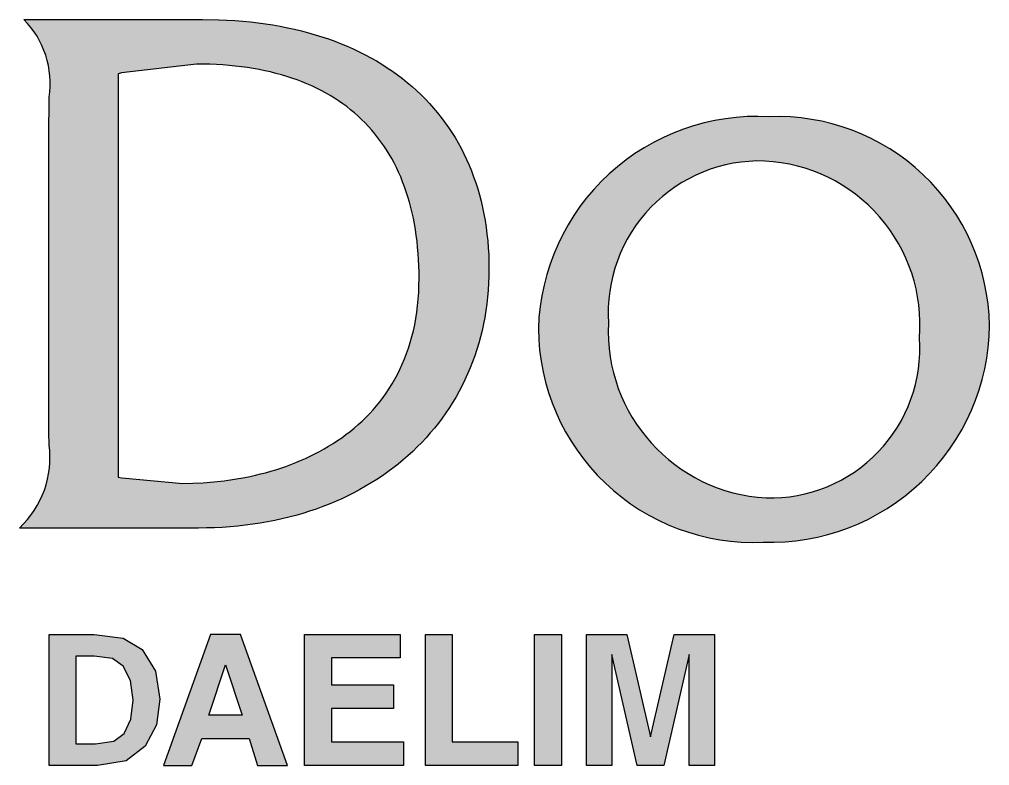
# Model space of a CAD drawing. Header units: millimetres. Extents: x 5066 to 5486, y -1867 to -1273.
# Drawn here: x 5150.093 to 5153.028, y -1717.839 to -1715.582 of the extents above; entities that cross this region are included whole.
import ezdxf

# ---------------------------------------------------------------- set-up
doc = ezdxf.new("R2010")
doc.units = ezdxf.units.MM
doc.header["$LTSCALE"] = 7
doc.header["$MEASUREMENT"] = 0
doc.layers.add('D', color=2, linetype='CONTINUOUS')

msp = doc.modelspace()

# ---------------------------------------------------------------- hatches: boundary and pattern name
at = {"layer": 'D', "extrusion": (0, 0, -1)}
h = msp.add_hatch(color=256, dxfattribs=at)
h.paths.add_polyline_path([(-5150.1831, -1715.8177), (-5150.1842, -1715.81), (-5150.185, -1715.8023), (-5150.1857, -1715.7944), (-5150.1861, -1715.7866), (-5150.1862, -1715.7786), (-5150.1862, -1715.7707), (-5150.1859, -1715.7627), (-5150.1854, -1715.7546), (-5150.1846, -1715.7466), (-5150.1837, -1715.7386), (-5150.1824, -1715.7306), (-5150.181, -1715.7226), (-5150.1793, -1715.7146), (-5150.1773, -1715.7067), (-5150.1752, -1715.6988), (-5150.1728, -1715.691), (-5150.1701, -1715.6833), (-5150.1673, -1715.6757), (-5150.1642, -1715.6681), (-5150.1609, -1715.6607), (-5150.1574, -1715.6533), (-5150.1537, -1715.6461), (-5150.1497, -1715.6391), (-5150.1456, -1715.6321), (-5150.1413, -1715.6253), (-5150.1369, -1715.6187), (-5150.1322, -1715.6122), (-5150.1274, -1715.6059), (-5150.1225, -1715.5998), (-5150.1174, -1715.5938), (-5150.1121, -1715.588), (-5150.1068, -1715.5824), (-5150.6471, -1715.5824), (-5150.6966, -1715.5833), (-5150.7209, -1715.5843), (-5150.7449, -1715.5858), (-5150.7686, -1715.5876), (-5150.792, -1715.5899), (-5150.8151, -1715.5926), (-5150.8378, -1715.5957), (-5150.8602, -1715.5993), (-5150.8823, -1715.6032), (-5150.9041, -1715.6075), (-5150.9255, -1715.6122), (-5150.9467, -1715.6173), (-5150.9674, -1715.6227), (-5150.9879, -1715.6286), (-5151.008, -1715.6349), (-5151.0277, -1715.6415), (-5151.0471, -1715.6485), (-5151.0662, -1715.6559), (-5151.0849, -1715.6637), (-5151.1032, -1715.6718), (-5151.1212, -1715.6803), (-5151.1389, -1715.6892), (-5151.1561, -1715.6985), (-5151.173, -1715.7081), (-5151.1896, -1715.718), (-5151.2057, -1715.7284), (-5151.2215, -1715.739), (-5151.2369, -1715.7501), (-5151.2519, -1715.7614), (-5151.2665, -1715.7731), (-5151.2808, -1715.7852), (-5151.2946, -1715.7976), (-5151.3081, -1715.8104), (-5151.3211, -1715.8234), (-5151.3338, -1715.8368), (-5151.346, -1715.8506), (-5151.3579, -1715.8647), (-5151.3693, -1715.8791), (-5151.3803, -1715.8938), (-5151.3909, -1715.9088), (-5151.4011, -1715.9242), (-5151.4109, -1715.9398), (-5151.4202, -1715.9558), (-5151.4292, -1715.9721), (-5151.4376, -1715.9887), (-5151.4457, -1716.0056), (-5151.4533, -1716.0228), (-5151.4605, -1716.0404), (-5151.4672, -1716.0582), (-5151.4735, -1716.0763), (-5151.4794, -1716.0947), (-5151.4848, -1716.1133), (-5151.4897, -1716.1323), (-5151.4942, -1716.1516), (-5151.4982, -1716.1711), (-5151.5018, -1716.1909), (-5151.5049, -1716.211), (-5151.5075, -1716.2314), (-5151.5097, -1716.252), (-5151.5114, -1716.2729), (-5151.5126, -1716.2941), (-5151.5133, -1716.3155), (-5151.5135, -1716.3372), (-5151.5133, -1716.3587), (-5151.5125, -1716.38), (-5151.5112, -1716.4011), (-5151.5094, -1716.422), (-5151.507, -1716.4426), (-5151.5042, -1716.4631), (-5151.5009, -1716.4833), (-5151.497, -1716.5033), (-5151.4927, -1716.523), (-5151.4879, -1716.5425), (-5151.4826, -1716.5617), (-5151.4768, -1716.5807), (-5151.4706, -1716.5995), (-5151.4638, -1716.618), (-5151.4567, -1716.6362), (-5151.449, -1716.6541), (-5151.4409, -1716.6718), (-5151.4324, -1716.6892), (-5151.4234, -1716.7064), (-5151.414, -1716.7232), (-5151.4041, -1716.7398), (-5151.3939, -1716.7561), (-5151.3831, -1716.772), (-5151.372, -1716.7877), (-5151.3604, -1716.8031), (-5151.3485, -1716.8181), (-5151.3361, -1716.8329), (-5151.3233, -1716.8473), (-5151.3102, -1716.8614), (-5151.2966, -1716.8752), (-5151.2827, -1716.8887), (-5151.2683, -1716.9018), (-5151.2536, -1716.9146), (-5151.2385, -1716.927), (-5151.2231, -1716.9391), (-5151.2072, -1716.9509), (-5151.1911, -1716.9622), (-5151.1745, -1716.9733), (-5151.1576, -1716.9839), (-5151.1404, -1716.9943), (-5151.1228, -1717.0042), (-5151.1049, -1717.0137), (-5151.0867, -1717.0229), (-5151.0681, -1717.0317), (-5151.0492, -1717.0401), (-5151.03, -1717.0481), (-5151.0105, -1717.0557), (-5150.9906, -1717.063), (-5150.9705, -1717.0698), (-5150.9501, -1717.0762), (-5150.9293, -1717.0822), (-5150.9083, -1717.0877), (-5150.887, -1717.0929), (-5150.8654, -1717.0976), (-5150.8436, -1717.1019), (-5150.8215, -1717.1057), (-5150.7991, -1717.1092), (-5150.7764, -1717.1121), (-5150.7535, -1717.1147), (-5150.7303, -1717.1168), (-5150.7069, -1717.1184), (-5150.6833, -1717.1196), (-5150.6594, -1717.1203), (-5150.0931, -1717.1205), (-5150.0992, -1717.1147), (-5150.1051, -1717.1087), (-5150.1108, -1717.1025), (-5150.1165, -1717.0961), (-5150.1219, -1717.0895), (-5150.1272, -1717.0827), (-5150.1323, -1717.0758), (-5150.1372, -1717.0686), (-5150.1419, -1717.0613), (-5150.1464, -1717.0538), (-5150.1507, -1717.0461), (-5150.1547, -1717.0384), (-5150.1586, -1717.0304), (-5150.1621, -1717.0224), (-5150.1655, -1717.0142), (-5150.1686, -1717.006), (-5150.1714, -1716.9976), (-5150.174, -1716.9892), (-5150.1763, -1716.9807), (-5150.1784, -1716.9722), (-5150.1802, -1716.9636), (-5150.1817, -1716.9549), (-5150.183, -1716.9463), (-5150.184, -1716.9376), (-5150.1848, -1716.929), (-5150.1853, -1716.9204), (-5150.1855, -1716.9118), (-5150.1855, -1716.9032), (-5150.1852, -1716.8947), (-5150.1847, -1716.8863), (-5150.1839, -1716.8779), (-5150.1829, -1716.8696), (-5150.1826, -1716.832)], flags=0)
h.paths.add_polyline_path([(-5150.3918, -1716.9661), (-5150.3918, -1715.7467), (-5150.4024, -1715.7443), (-5150.6293, -1715.7174), (-5150.6694, -1715.7181), (-5150.689, -1715.7189), (-5150.7083, -1715.7201), (-5150.7274, -1715.7216), (-5150.7461, -1715.7235), (-5150.7646, -1715.7256), (-5150.7828, -1715.7281), (-5150.8006, -1715.731), (-5150.8182, -1715.7341), (-5150.8355, -1715.7376), (-5150.8525, -1715.7414), (-5150.8692, -1715.7456), (-5150.8856, -1715.7501), (-5150.9017, -1715.7548), (-5150.9174, -1715.76), (-5150.9329, -1715.7654), (-5150.9481, -1715.7711), (-5150.963, -1715.7772), (-5150.9776, -1715.7836), (-5150.9919, -1715.7903), (-5151.0058, -1715.7974), (-5151.0195, -1715.8047), (-5151.0328, -1715.8124), (-5151.0459, -1715.8203), (-5151.0586, -1715.8286), (-5151.071, -1715.8372), (-5151.0831, -1715.8461), (-5151.0949, -1715.8554), (-5151.1064, -1715.8649), (-5151.1176, -1715.8747), (-5151.1284, -1715.8849), (-5151.1389, -1715.8953), (-5151.1491, -1715.9061), (-5151.159, -1715.9171), (-5151.1686, -1715.9285), (-5151.1778, -1715.9402), (-5151.1867, -1715.9521), (-5151.1953, -1715.9644), (-5151.2036, -1715.977), (-5151.2116, -1715.9898), (-5151.2192, -1716.003), (-5151.2265, -1716.0165), (-5151.2334, -1716.0302), (-5151.2401, -1716.0443), (-5151.2464, -1716.0586), (-5151.2523, -1716.0733), (-5151.258, -1716.0882), (-5151.2633, -1716.1034), (-5151.2683, -1716.1189), (-5151.2729, -1716.1347), (-5151.2772, -1716.1508), (-5151.2811, -1716.1672), (-5151.2848, -1716.1838), (-5151.288, -1716.2008), (-5151.291, -1716.218), (-5151.2936, -1716.2355), (-5151.2958, -1716.2533), (-5151.2977, -1716.2714), (-5151.2993, -1716.2898), (-5151.3005, -1716.3084), (-5151.3014, -1716.3273), (-5151.3019, -1716.3465), (-5151.3021, -1716.366), (-5151.3018, -1716.3872), (-5151.301, -1716.408), (-5151.2996, -1716.4283), (-5151.2977, -1716.4483), (-5151.2953, -1716.4678), (-5151.2923, -1716.4869), (-5151.2889, -1716.5056), (-5151.2849, -1716.5239), (-5151.2805, -1716.5417), (-5151.2756, -1716.5592), (-5151.2702, -1716.5763), (-5151.2644, -1716.5929), (-5151.2581, -1716.6092), (-5151.2514, -1716.6251), (-5151.2443, -1716.6406), (-5151.2368, -1716.6557), (-5151.2288, -1716.6704), (-5151.2205, -1716.6847), (-5151.2118, -1716.6987), (-5151.2027, -1716.7123), (-5151.1932, -1716.7255), (-5151.1834, -1716.7383), (-5151.1733, -1716.7508), (-5151.1628, -1716.7629), (-5151.152, -1716.7747), (-5151.1409, -1716.7861), (-5151.1295, -1716.7971), (-5151.1178, -1716.8078), (-5151.1058, -1716.8182), (-5151.0935, -1716.8282), (-5151.081, -1716.8379), (-5151.0683, -1716.8472), (-5151.0552, -1716.8562), (-5151.042, -1716.8649), (-5151.0285, -1716.8732), (-5151.0149, -1716.8812), (-5151.001, -1716.8889), (-5150.9869, -1716.8962), (-5150.9727, -1716.9033), (-5150.9582, -1716.91), (-5150.9436, -1716.9165), (-5150.9289, -1716.9226), (-5150.914, -1716.9284), (-5150.899, -1716.9339), (-5150.8839, -1716.9391), (-5150.8687, -1716.944), (-5150.8533, -1716.9486), (-5150.8379, -1716.953), (-5150.8224, -1716.957), (-5150.8068, -1716.9608), (-5150.7912, -1716.9643), (-5150.7755, -1716.9675), (-5150.744, -1716.9731), (-5150.7124, -1716.9776), (-5150.6809, -1716.9811), (-5150.6494, -1716.9835), (-5150.6181, -1716.985), (-5150.587, -1716.9855), (-5150.4027, -1716.9684)], flags=0)
h = msp.add_hatch(color=256, dxfattribs=at)
h.paths.add_polyline_path([(-5152.3611, -1715.8767), (-5152.3767, -1715.8763), (-5152.3923, -1715.8762), (-5152.4081, -1715.8766), (-5152.4238, -1715.8774), (-5152.4397, -1715.8785), (-5152.4555, -1715.8801), (-5152.4714, -1715.882), (-5152.4872, -1715.8843), (-5152.503, -1715.8871), (-5152.5188, -1715.8902), (-5152.5345, -1715.8938), (-5152.5501, -1715.8977), (-5152.5657, -1715.9021), (-5152.5812, -1715.9068), (-5152.5965, -1715.9119), (-5152.6118, -1715.9174), (-5152.6268, -1715.9233), (-5152.6418, -1715.9296), (-5152.6565, -1715.9363), (-5152.6711, -1715.9433), (-5152.6854, -1715.9506), (-5152.6996, -1715.9583), (-5152.7135, -1715.9664), (-5152.7272, -1715.9747), (-5152.7407, -1715.9834), (-5152.7539, -1715.9924), (-5152.7668, -1716.0017), (-5152.7794, -1716.0113), (-5152.7918, -1716.0211), (-5152.8038, -1716.0312), (-5152.8156, -1716.0416), (-5152.8271, -1716.0522), (-5152.8383, -1716.063), (-5152.8492, -1716.0742), (-5152.86, -1716.0857), (-5152.8705, -1716.0975), (-5152.8807, -1716.1096), (-5152.8907, -1716.122), (-5152.9004, -1716.1347), (-5152.9098, -1716.1476), (-5152.9189, -1716.1609), (-5152.9277, -1716.1743), (-5152.9362, -1716.188), (-5152.9443, -1716.202), (-5152.9521, -1716.2161), (-5152.9596, -1716.2305), (-5152.9667, -1716.2451), (-5152.9734, -1716.2598), (-5152.9797, -1716.2747), (-5152.9857, -1716.2898), (-5152.9912, -1716.3049), (-5152.9964, -1716.3202), (-5153.0012, -1716.3357), (-5153.0056, -1716.3512), (-5153.0096, -1716.3667), (-5153.0132, -1716.3824), (-5153.0164, -1716.3981), (-5153.0192, -1716.4138), (-5153.0217, -1716.4295), (-5153.0237, -1716.4452), (-5153.0253, -1716.461), (-5153.0265, -1716.4767), (-5153.0274, -1716.4923), (-5153.0278, -1716.5079), (-5153.0274, -1716.524), (-5153.0266, -1716.5402), (-5153.0254, -1716.5564), (-5153.0238, -1716.5726), (-5153.0218, -1716.5889), (-5153.0194, -1716.6051), (-5153.0166, -1716.6213), (-5153.0133, -1716.6376), (-5153.0097, -1716.6537), (-5153.0056, -1716.6698), (-5153.0011, -1716.6859), (-5152.9963, -1716.7018), (-5152.991, -1716.7176), (-5152.9853, -1716.7333), (-5152.9792, -1716.7489), (-5152.9727, -1716.7643), (-5152.9659, -1716.7796), (-5152.9586, -1716.7946), (-5152.951, -1716.8095), (-5152.943, -1716.8241), (-5152.9347, -1716.8386), (-5152.926, -1716.8528), (-5152.917, -1716.8667), (-5152.9077, -1716.8804), (-5152.898, -1716.8938), (-5152.8881, -1716.907), (-5152.8778, -1716.9198), (-5152.8673, -1716.9324), (-5152.8565, -1716.9446), (-5152.8455, -1716.9566), (-5152.8342, -1716.9682), (-5152.8227, -1716.9794), (-5152.8109, -1716.9904), (-5152.7988, -1717.0012), (-5152.7864, -1717.0117), (-5152.7737, -1717.0219), (-5152.7607, -1717.0319), (-5152.7474, -1717.0415), (-5152.7338, -1717.0509), (-5152.72, -1717.0599), (-5152.7059, -1717.0686), (-5152.6916, -1717.077), (-5152.677, -1717.0851), (-5152.6622, -1717.0927), (-5152.6472, -1717.1001), (-5152.632, -1717.107), (-5152.6167, -1717.1136), (-5152.6011, -1717.1197), (-5152.5854, -1717.1255), (-5152.5696, -1717.1309), (-5152.5537, -1717.1359), (-5152.5376, -1717.1405), (-5152.5215, -1717.1446), (-5152.5053, -1717.1484), (-5152.489, -1717.1517), (-5152.4727, -1717.1547), (-5152.4563, -1717.1572), (-5152.44, -1717.1593), (-5152.4236, -1717.161), (-5152.4073, -1717.1622), (-5152.391, -1717.1631), (-5152.3748, -1717.1636), (-5152.3586, -1717.1637), (-5152.3425, -1717.1634), (-5152.3266, -1717.1638), (-5152.3105, -1717.1639), (-5152.2944, -1717.1636), (-5152.2783, -1717.1629), (-5152.2621, -1717.1618), (-5152.2459, -1717.1603), (-5152.2296, -1717.1584), (-5152.2134, -1717.156), (-5152.1972, -1717.1533), (-5152.1811, -1717.1501), (-5152.165, -1717.1465), (-5152.1489, -1717.1425), (-5152.133, -1717.1381), (-5152.1171, -1717.1333), (-5152.1014, -1717.1281), (-5152.0858, -1717.1225), (-5152.0704, -1717.1164), (-5152.0551, -1717.11), (-5152.04, -1717.1033), (-5152.0251, -1717.0961), (-5152.0104, -1717.0886), (-5151.9959, -1717.0807), (-5151.9816, -1717.0725), (-5151.9676, -1717.0639), (-5151.9538, -1717.055), (-5151.9404, -1717.0458), (-5151.9271, -1717.0363), (-5151.9142, -1717.0264), (-5151.9016, -1717.0164), (-5151.8892, -1717.006), (-5151.8772, -1716.9954), (-5151.8655, -1716.9845), (-5151.8541, -1716.9734), (-5151.8429, -1716.9619), (-5151.8319, -1716.9501), (-5151.8212, -1716.938), (-5151.8108, -1716.9256), (-5151.8006, -1716.9129), (-5151.7907, -1716.8999), (-5151.7811, -1716.8866), (-5151.7719, -1716.873), (-5151.7629, -1716.8592), (-5151.7543, -1716.8451), (-5151.746, -1716.8308), (-5151.7381, -1716.8163), (-5151.7306, -1716.8016), (-5151.7234, -1716.7866), (-5151.7166, -1716.7715), (-5151.7102, -1716.7562), (-5151.7042, -1716.7408), (-5151.6986, -1716.7252), (-5151.6934, -1716.7095), (-5151.6886, -1716.6937), (-5151.6842, -1716.6778), (-5151.6802, -1716.6618), (-5151.6767, -1716.6458), (-5151.6735, -1716.6297), (-5151.6708, -1716.6136), (-5151.6684, -1716.5975), (-5151.6665, -1716.5813), (-5151.665, -1716.5652), (-5151.6639, -1716.5492), (-5151.6632, -1716.5332), (-5151.6628, -1716.5172), (-5151.6635, -1716.5011), (-5151.6646, -1716.485), (-5151.6661, -1716.4688), (-5151.668, -1716.4526), (-5151.6703, -1716.4364), (-5151.673, -1716.4202), (-5151.6761, -1716.404), (-5151.6797, -1716.3878), (-5151.6836, -1716.3717), (-5151.688, -1716.3557), (-5151.6928, -1716.3398), (-5151.698, -1716.3239), (-5151.7035, -1716.3082), (-5151.7095, -1716.2926), (-5151.7159, -1716.2772), (-5151.7227, -1716.2619), (-5151.7298, -1716.2468), (-5151.7374, -1716.2318), (-5151.7453, -1716.2171), (-5151.7535, -1716.2026), (-5151.7622, -1716.1884), (-5151.7711, -1716.1743), (-5151.7804, -1716.1606), (-5151.79, -1716.1471), (-5151.7999, -1716.1338), (-5151.8101, -1716.1209), (-5151.8206, -1716.1083), (-5151.8314, -1716.0959), (-5151.8425, -1716.0839), (-5151.8537, -1716.0722), (-5151.8653, -1716.0608), (-5151.877, -1716.0498), (-5151.889, -1716.0391), (-5151.9013, -1716.0286), (-5151.9139, -1716.0183), (-5151.9268, -1716.0084), (-5151.9401, -1715.9987), (-5151.9536, -1715.9893), (-5151.9673, -1715.9803), (-5151.9813, -1715.9715), (-5151.9956, -1715.9631), (-5152.0101, -1715.955), (-5152.0249, -1715.9473), (-5152.0398, -1715.94), (-5152.055, -1715.933), (-5152.0703, -1715.9264), (-5152.0859, -1715.9201), (-5152.1015, -1715.9143), (-5152.1173, -1715.9089), (-5152.1333, -1715.9039), (-5152.1493, -1715.8992), (-5152.1655, -1715.895), (-5152.1817, -1715.8912), (-5152.198, -1715.8878), (-5152.2144, -1715.8849), (-5152.2307, -1715.8823), (-5152.2471, -1715.8802), (-5152.2635, -1715.8785), (-5152.2799, -1715.8771), (-5152.2962, -1715.8762), (-5152.3126, -1715.8757), (-5152.3288, -1715.8757), (-5152.345, -1715.876)], flags=0)
h.paths.add_polyline_path([(-5152.3518, -1717.0293), (-5152.3407, -1717.0286), (-5152.3294, -1717.0276), (-5152.3181, -1717.0263), (-5152.3068, -1717.0248), (-5152.2953, -1717.023), (-5152.2839, -1717.0209), (-5152.2723, -1717.0186), (-5152.2608, -1717.0159), (-5152.2493, -1717.013), (-5152.2377, -1717.0098), (-5152.2261, -1717.0062), (-5152.2146, -1717.0024), (-5152.2031, -1716.9983), (-5152.1916, -1716.9938), (-5152.1801, -1716.9891), (-5152.1687, -1716.984), (-5152.1574, -1716.9787), (-5152.1462, -1716.973), (-5152.1351, -1716.967), (-5152.124, -1716.9607), (-5152.1131, -1716.9542), (-5152.1024, -1716.9473), (-5152.0917, -1716.9401), (-5152.0812, -1716.9326), (-5152.0709, -1716.9249), (-5152.0608, -1716.9169), (-5152.0509, -1716.9086), (-5152.0411, -1716.9), (-5152.0316, -1716.8912), (-5152.0223, -1716.8821), (-5152.0132, -1716.8728), (-5152.0044, -1716.8632), (-5151.9958, -1716.8534), (-5151.9874, -1716.8434), (-5151.9794, -1716.8332), (-5151.9716, -1716.8229), (-5151.9641, -1716.8123), (-5151.9568, -1716.8015), (-5151.9499, -1716.7906), (-5151.9432, -1716.7796), (-5151.9369, -1716.7684), (-5151.9309, -1716.7571), (-5151.9251, -1716.7456), (-5151.9197, -1716.7341), (-5151.9146, -1716.7225), (-5151.9098, -1716.7108), (-5151.9054, -1716.699), (-5151.9012, -1716.6872), (-5151.8973, -1716.6754), (-5151.8938, -1716.6635), (-5151.8906, -1716.6516), (-5151.8876, -1716.6397), (-5151.885, -1716.6279), (-5151.8827, -1716.616), (-5151.8807, -1716.6042), (-5151.879, -1716.5924), (-5151.8775, -1716.5806), (-5151.8764, -1716.5689), (-5151.8755, -1716.5573), (-5151.8749, -1716.5457), (-5151.8746, -1716.5343), (-5151.8745, -1716.5229), (-5151.8747, -1716.5116), (-5151.8751, -1716.5005), (-5151.8744, -1716.4888), (-5151.8741, -1716.4771), (-5151.8741, -1716.4653), (-5151.8743, -1716.4535), (-5151.8749, -1716.4416), (-5151.8758, -1716.4297), (-5151.877, -1716.4178), (-5151.8785, -1716.4059), (-5151.8803, -1716.394), (-5151.8824, -1716.3821), (-5151.8849, -1716.3702), (-5151.8877, -1716.3584), (-5151.8908, -1716.3467), (-5151.8942, -1716.335), (-5151.8979, -1716.3235), (-5151.9019, -1716.312), (-5151.9062, -1716.3006), (-5151.9109, -1716.2894), (-5151.9158, -1716.2783), (-5151.921, -1716.2673), (-5151.9265, -1716.2565), (-5151.9322, -1716.2458), (-5151.9382, -1716.2354), (-5151.9445, -1716.2251), (-5151.951, -1716.215), (-5151.9578, -1716.2051), (-5151.9648, -1716.1955), (-5151.972, -1716.186), (-5151.9795, -1716.1768), (-5151.9871, -1716.1678), (-5151.9949, -1716.1591), (-5152.0029, -1716.1506), (-5152.0111, -1716.1423), (-5152.0196, -1716.1342), (-5152.0283, -1716.1262), (-5152.0373, -1716.1185), (-5152.0464, -1716.1109), (-5152.0559, -1716.1036), (-5152.0655, -1716.0965), (-5152.0754, -1716.0896), (-5152.0854, -1716.083), (-5152.0957, -1716.0766), (-5152.1061, -1716.0705), (-5152.1167, -1716.0646), (-5152.1275, -1716.0591), (-5152.1384, -1716.0538), (-5152.1495, -1716.0488), (-5152.1607, -1716.044), (-5152.172, -1716.0396), (-5152.1835, -1716.0355), (-5152.195, -1716.0317), (-5152.2066, -1716.0282), (-5152.2183, -1716.025), (-5152.2301, -1716.0222), (-5152.2419, -1716.0196), (-5152.2537, -1716.0174), (-5152.2656, -1716.0154), (-5152.2774, -1716.0138), (-5152.2893, -1716.0125), (-5152.3012, -1716.0116), (-5152.313, -1716.0109), (-5152.3248, -1716.0105), (-5152.3365, -1716.0105), (-5152.3482, -1716.0107), (-5152.3602, -1716.0115), (-5152.3723, -1716.0125), (-5152.3844, -1716.0139), (-5152.3965, -1716.0156), (-5152.4086, -1716.0176), (-5152.4207, -1716.0199), (-5152.4328, -1716.0225), (-5152.4449, -1716.0254), (-5152.4569, -1716.0286), (-5152.4688, -1716.0322), (-5152.4807, -1716.036), (-5152.4925, -1716.0402), (-5152.5042, -1716.0446), (-5152.5158, -1716.0494), (-5152.5272, -1716.0544), (-5152.5386, -1716.0597), (-5152.5498, -1716.0654), (-5152.5609, -1716.0713), (-5152.5718, -1716.0774), (-5152.5825, -1716.0839), (-5152.593, -1716.0906), (-5152.6034, -1716.0975), (-5152.6136, -1716.1047), (-5152.6235, -1716.1122), (-5152.6332, -1716.1198), (-5152.6428, -1716.1277), (-5152.6521, -1716.1358), (-5152.6611, -1716.1441), (-5152.6699, -1716.1526), (-5152.6785, -1716.1613), (-5152.6868, -1716.1701), (-5152.6949, -1716.1791), (-5152.7027, -1716.1883), (-5152.7103, -1716.1977), (-5152.7178, -1716.2073), (-5152.725, -1716.2172), (-5152.732, -1716.2273), (-5152.7388, -1716.2376), (-5152.7454, -1716.2481), (-5152.7517, -1716.2587), (-5152.7577, -1716.2696), (-5152.7635, -1716.2806), (-5152.769, -1716.2918), (-5152.7742, -1716.3032), (-5152.7792, -1716.3147), (-5152.7839, -1716.3263), (-5152.7882, -1716.338), (-5152.7923, -1716.3499), (-5152.7961, -1716.3619), (-5152.7995, -1716.3739), (-5152.8027, -1716.386), (-5152.8056, -1716.3982), (-5152.8081, -1716.4104), (-5152.8103, -1716.4227), (-5152.8122, -1716.435), (-5152.8138, -1716.4474), (-5152.8151, -1716.4597), (-5152.8161, -1716.472), (-5152.8167, -1716.4843), (-5152.8171, -1716.4966), (-5152.8171, -1716.5088), (-5152.8169, -1716.521), (-5152.8163, -1716.5331), (-5152.8155, -1716.5452), (-5152.8162, -1716.5566), (-5152.8165, -1716.5682), (-5152.8166, -1716.5798), (-5152.8164, -1716.5914), (-5152.8159, -1716.6031), (-5152.8151, -1716.6148), (-5152.8139, -1716.6266), (-5152.8125, -1716.6383), (-5152.8107, -1716.65), (-5152.8087, -1716.6617), (-5152.8063, -1716.6734), (-5152.8036, -1716.685), (-5152.8006, -1716.6966), (-5152.7973, -1716.7081), (-5152.7937, -1716.7195), (-5152.7898, -1716.7308), (-5152.7856, -1716.742), (-5152.781, -1716.7531), (-5152.7762, -1716.764), (-5152.7712, -1716.7748), (-5152.7658, -1716.7855), (-5152.7602, -1716.796), (-5152.7543, -1716.8063), (-5152.7482, -1716.8165), (-5152.7418, -1716.8264), (-5152.7352, -1716.8362), (-5152.7283, -1716.8457), (-5152.7212, -1716.855), (-5152.714, -1716.8641), (-5152.7065, -1716.873), (-5152.6988, -1716.8816), (-5152.691, -1716.89), (-5152.6829, -1716.8982), (-5152.6746, -1716.9063), (-5152.6661, -1716.9141), (-5152.6573, -1716.9218), (-5152.6483, -1716.9292), (-5152.6391, -1716.9365), (-5152.6296, -1716.9435), (-5152.62, -1716.9503), (-5152.6101, -1716.9569), (-5152.6, -1716.9632), (-5152.5898, -1716.9693), (-5152.5794, -1716.9751), (-5152.5688, -1716.9806), (-5152.558, -1716.9859), (-5152.5472, -1716.9909), (-5152.5361, -1716.9956), (-5152.525, -1717), (-5152.5138, -1717.0041), (-5152.5024, -1717.0079), (-5152.491, -1717.0114), (-5152.4795, -1717.0146), (-5152.468, -1717.0174), (-5152.4564, -1717.02), (-5152.4447, -1717.0223), (-5152.4331, -1717.0242), (-5152.4214, -1717.0259), (-5152.4097, -1717.0272), (-5152.3981, -1717.0282), (-5152.3864, -1717.0289), (-5152.3748, -1717.0293), (-5152.3633, -1717.0295)], flags=0)
h = msp.add_hatch(color=256, dxfattribs=at)
h.paths.add_polyline_path([(-5150.1832, -1717.8385), (-5150.1827, -1717.4422), (-5150.3188, -1717.4424), (-5150.407, -1717.4534), (-5150.464, -1717.4879), (-5150.505, -1717.5537), (-5150.5183, -1717.6376), (-5150.5074, -1717.716), (-5150.474, -1717.7801), (-5150.4158, -1717.8248), (-5150.3289, -1717.8388)], flags=0)
h.paths.add_polyline_path([(-5150.2642, -1717.7725), (-5150.2641, -1717.5083), (-5150.3192, -1717.5083), (-5150.375, -1717.5153), (-5150.4073, -1717.5381), (-5150.4293, -1717.5811), (-5150.437, -1717.6413), (-5150.4301, -1717.6982), (-5150.4097, -1717.7417), (-5150.3784, -1717.7654), (-5150.3238, -1717.7725)], flags=0)
h = msp.add_hatch(color=256, dxfattribs=at)
h.paths.add_polyline_path([(-5150.7165, -1717.4422), (-5150.7623, -1717.4422), (-5150.9045, -1717.8385), (-5150.8131, -1717.8385), (-5150.7877, -1717.7572), (-5150.6454, -1717.7572), (-5150.6149, -1717.8385), (-5150.5285, -1717.8385), (-5150.6708, -1717.4422)], flags=0)
h.paths.add_polyline_path([(-5150.7165, -1717.6861), (-5150.6657, -1717.6861), (-5150.7165, -1717.5337), (-5150.7673, -1717.6861)], flags=0)
for points in [[(-5151.2552, -1717.8385), (-5150.9554, -1717.8385), (-5150.9554, -1717.4422), (-5151.245, -1717.4422), (-5151.245, -1717.5133), (-5151.0367, -1717.5133), (-5151.0367, -1717.5946), (-5151.2247, -1717.5946), (-5151.2247, -1717.6658), (-5151.0367, -1717.6658), (-5151.0367, -1717.7674), (-5151.2552, -1717.7674)], [(-5151.3212, -1717.4422), (-5151.4025, -1717.4422), (-5151.4025, -1717.7674), (-5151.6007, -1717.7674), (-5151.6007, -1717.8385), (-5151.3212, -1717.8385)], [(-5151.7328, -1717.4422), (-5151.7328, -1717.8385), (-5151.6515, -1717.8385), (-5151.6515, -1717.4422)], [(-5152.1952, -1717.4422), (-5152.1952, -1717.8385), (-5152.119, -1717.8385), (-5152.119, -1717.5032), (-5152.0428, -1717.8385), (-5151.9615, -1717.8385), (-5151.8853, -1717.5032), (-5151.8853, -1717.8385), (-5151.809, -1717.8385), (-5151.809, -1717.4422), (-5151.931, -1717.4422), (-5152.0021, -1717.7522), (-5152.0733, -1717.4422)]]:
    msp.add_hatch(color=256, dxfattribs=at).paths.add_polyline_path(points, flags=0)

# ---------------------------------------------------------------- linework, layer by layer
at = {"layer": 'D'}
for p, q in [((5150.1068, -1715.5824), (5150.6471, -1715.5824)), ((5150.6471, -1715.5824), (5150.6966, -1715.5833)), ((5150.6966, -1715.5833), (5150.7209, -1715.5843)), ((5150.7209, -1715.5843), (5150.7449, -1715.5858)), ((5150.7449, -1715.5858), (5150.7686, -1715.5876)), ((5150.7686, -1715.5876), (5150.792, -1715.5899)), ((5150.792, -1715.5899), (5150.8151, -1715.5926)), ((5150.8151, -1715.5926), (5150.8378, -1715.5957)), ((5150.8378, -1715.5957), (5150.8602, -1715.5993)), ((5150.8602, -1715.5993), (5150.8823, -1715.6032)), ((5150.8823, -1715.6032), (5150.9041, -1715.6075)), ((5150.9041, -1715.6075), (5150.9255, -1715.6122)), ((5150.9255, -1715.6122), (5150.9467, -1715.6173)), ((5150.9467, -1715.6173), (5150.9674, -1715.6227)), ((5150.9674, -1715.6227), (5150.9879, -1715.6286)), ((5150.9879, -1715.6286), (5151.008, -1715.6349)), ((5151.008, -1715.6349), (5151.0277, -1715.6415)), ((5151.0277, -1715.6415), (5151.0471, -1715.6485)), ((5151.0471, -1715.6485), (5151.0662, -1715.6559)), ((5151.0662, -1715.6559), (5151.0849, -1715.6637)), ((5151.0849, -1715.6637), (5151.1032, -1715.6718)), ((5151.1032, -1715.6718), (5151.1212, -1715.6803)), ((5151.1212, -1715.6803), (5151.1389, -1715.6892)), ((5151.1389, -1715.6892), (5151.1561, -1715.6985)), ((5150.6293, -1715.7174), (5150.4024, -1715.7443)), ((5150.6694, -1715.7181), (5150.6293, -1715.7174)), ((5150.689, -1715.7189), (5150.6694, -1715.7181)), ((5150.7083, -1715.7201), (5150.689, -1715.7189)), ((5150.7274, -1715.7216), (5150.7083, -1715.7201)), ((5150.7461, -1715.7235), (5150.7274, -1715.7216)), ((5150.7646, -1715.7256), (5150.7461, -1715.7235)), ((5151.1561, -1715.6985), (5151.173, -1715.7081)), ((5151.173, -1715.7081), (5151.1896, -1715.718)), ((5151.1896, -1715.718), (5151.2057, -1715.7284)), ((5150.4024, -1715.7443), (5150.3918, -1715.7467)), ((5150.3918, -1715.7467), (5150.3918, -1716.9661)), ((5150.7828, -1715.7281), (5150.7646, -1715.7256)), ((5150.8006, -1715.731), (5150.7828, -1715.7281)), ((5150.8182, -1715.7341), (5150.8006, -1715.731)), ((5150.8355, -1715.7376), (5150.8182, -1715.7341)), ((5150.8525, -1715.7414), (5150.8355, -1715.7376)), ((5150.8692, -1715.7456), (5150.8525, -1715.7414)), ((5150.8856, -1715.7501), (5150.8692, -1715.7456)), ((5150.9017, -1715.7548), (5150.8856, -1715.7501)), ((5151.2057, -1715.7284), (5151.2215, -1715.739)), ((5151.2215, -1715.739), (5151.2369, -1715.7501)), ((5151.2369, -1715.7501), (5151.2519, -1715.7614)), ((5150.9174, -1715.76), (5150.9017, -1715.7548)), ((5150.9329, -1715.7654), (5150.9174, -1715.76)), ((5150.9481, -1715.7711), (5150.9329, -1715.7654)), ((5150.963, -1715.7772), (5150.9481, -1715.7711)), ((5150.9776, -1715.7836), (5150.963, -1715.7772)), ((5151.2519, -1715.7614), (5151.2665, -1715.7731)), ((5151.2665, -1715.7731), (5151.2808, -1715.7852)), ((5150.9919, -1715.7903), (5150.9776, -1715.7836)), ((5151.0058, -1715.7974), (5150.9919, -1715.7903)), ((5151.0195, -1715.8047), (5151.0058, -1715.7974)), ((5151.0328, -1715.8124), (5151.0195, -1715.8047)), ((5151.0459, -1715.8203), (5151.0328, -1715.8124)), ((5151.2808, -1715.7852), (5151.2946, -1715.7976)), ((5151.2946, -1715.7976), (5151.3081, -1715.8104)), ((5151.3081, -1715.8104), (5151.3211, -1715.8234)), ((5150.1827, -1715.8594), (5150.1831, -1715.8177)), ((5151.0586, -1715.8286), (5151.0459, -1715.8203)), ((5151.071, -1715.8372), (5151.0586, -1715.8286)), ((5151.0831, -1715.8461), (5151.071, -1715.8372)), ((5151.3211, -1715.8234), (5151.3338, -1715.8368)), ((5151.3338, -1715.8368), (5151.346, -1715.8506)), ((5150.1824, -1715.8951), (5150.1827, -1715.8594)), ((5151.0949, -1715.8554), (5151.0831, -1715.8461)), ((5151.1064, -1715.8649), (5151.0949, -1715.8554)), ((5151.1176, -1715.8747), (5151.1064, -1715.8649)), ((5151.346, -1715.8506), (5151.3579, -1715.8647)), ((5151.3579, -1715.8647), (5151.3693, -1715.8791)), ((5150.1824, -1716.7913), (5150.1824, -1715.8951)), ((5151.1284, -1715.8849), (5151.1176, -1715.8747)), ((5151.1389, -1715.8953), (5151.1284, -1715.8849)), ((5151.1491, -1715.9061), (5151.1389, -1715.8953)), ((5151.3693, -1715.8791), (5151.3803, -1715.8938)), ((5151.3803, -1715.8938), (5151.3909, -1715.9088)), ((5151.159, -1715.9171), (5151.1491, -1715.9061)), ((5151.1686, -1715.9285), (5151.159, -1715.9171)), ((5151.1778, -1715.9402), (5151.1686, -1715.9285)), ((5151.3909, -1715.9088), (5151.4011, -1715.9242)), ((5151.4011, -1715.9242), (5151.4109, -1715.9398)), ((5151.1867, -1715.9521), (5151.1778, -1715.9402)), ((5151.1953, -1715.9644), (5151.1867, -1715.9521)), ((5151.4109, -1715.9398), (5151.4202, -1715.9558)), ((5151.4202, -1715.9558), (5151.4292, -1715.9721)), ((5151.2036, -1715.977), (5151.1953, -1715.9644)), ((5151.2116, -1715.9898), (5151.2036, -1715.977)), ((5151.4292, -1715.9721), (5151.4376, -1715.9887)), ((5151.4376, -1715.9887), (5151.4457, -1716.0056)), ((5151.2192, -1716.003), (5151.2116, -1715.9898)), ((5151.2265, -1716.0165), (5151.2192, -1716.003)), ((5151.2334, -1716.0302), (5151.2265, -1716.0165)), ((5151.4457, -1716.0056), (5151.4533, -1716.0228)), ((5151.2401, -1716.0443), (5151.2334, -1716.0302)), ((5151.2464, -1716.0586), (5151.2401, -1716.0443)), ((5151.4533, -1716.0228), (5151.4605, -1716.0404)), ((5151.4605, -1716.0404), (5151.4672, -1716.0582)), ((5151.2523, -1716.0733), (5151.2464, -1716.0586)), ((5151.258, -1716.0882), (5151.2523, -1716.0733)), ((5151.4672, -1716.0582), (5151.4735, -1716.0763)), ((5151.4735, -1716.0763), (5151.4794, -1716.0947)), ((5151.2633, -1716.1034), (5151.258, -1716.0882)), ((5151.2683, -1716.1189), (5151.2633, -1716.1034)), ((5151.4794, -1716.0947), (5151.4848, -1716.1133)), ((5151.2729, -1716.1347), (5151.2683, -1716.1189)), ((5151.2772, -1716.1508), (5151.2729, -1716.1347)), ((5151.4848, -1716.1133), (5151.4897, -1716.1323)), ((5151.4897, -1716.1323), (5151.4942, -1716.1516)), ((5151.2811, -1716.1672), (5151.2772, -1716.1508)), ((5151.4942, -1716.1516), (5151.4982, -1716.1711)), ((5151.2848, -1716.1838), (5151.2811, -1716.1672)), ((5151.288, -1716.2008), (5151.2848, -1716.1838)), ((5151.4982, -1716.1711), (5151.5018, -1716.1909)), ((5151.5018, -1716.1909), (5151.5049, -1716.211)), ((5151.291, -1716.218), (5151.288, -1716.2008)), ((5151.2936, -1716.2355), (5151.291, -1716.218)), ((5151.5049, -1716.211), (5151.5075, -1716.2314)), ((5151.2958, -1716.2533), (5151.2936, -1716.2355)), ((5151.5075, -1716.2314), (5151.5097, -1716.252)), ((5151.5097, -1716.252), (5151.5114, -1716.2729)), ((5151.2977, -1716.2714), (5151.2958, -1716.2533)), ((5151.2993, -1716.2898), (5151.2977, -1716.2714)), ((5151.5114, -1716.2729), (5151.5126, -1716.2941)), ((5151.3005, -1716.3084), (5151.2993, -1716.2898)), ((5151.3014, -1716.3273), (5151.3005, -1716.3084)), ((5151.5126, -1716.2941), (5151.5133, -1716.3155)), ((5151.3019, -1716.3465), (5151.3014, -1716.3273)), ((5151.5133, -1716.3155), (5151.5135, -1716.3372)), ((5151.5135, -1716.3372), (5151.5133, -1716.3587)), ((5151.3018, -1716.3872), (5151.3021, -1716.366)), ((5151.3021, -1716.366), (5151.3019, -1716.3465)), ((5151.5133, -1716.3587), (5151.5125, -1716.38)), ((5151.301, -1716.408), (5151.3018, -1716.3872)), ((5151.5125, -1716.38), (5151.5112, -1716.4011)), ((5151.2977, -1716.4483), (5151.2996, -1716.4283)), ((5151.2996, -1716.4283), (5151.301, -1716.408)), ((5151.5094, -1716.422), (5151.507, -1716.4426)), ((5151.5112, -1716.4011), (5151.5094, -1716.422)), ((5151.2953, -1716.4678), (5151.2977, -1716.4483)), ((5151.507, -1716.4426), (5151.5042, -1716.4631)), ((5151.2889, -1716.5056), (5151.2923, -1716.4869)), ((5151.2923, -1716.4869), (5151.2953, -1716.4678)), ((5151.5009, -1716.4833), (5151.497, -1716.5033)), ((5151.5042, -1716.4631), (5151.5009, -1716.4833)), ((5151.2849, -1716.5239), (5151.2889, -1716.5056)), ((5151.497, -1716.5033), (5151.4927, -1716.523)), ((5151.2756, -1716.5592), (5151.2805, -1716.5417)), ((5151.2805, -1716.5417), (5151.2849, -1716.5239)), ((5151.4879, -1716.5425), (5151.4826, -1716.5617)), ((5151.4927, -1716.523), (5151.4879, -1716.5425)), ((5151.2702, -1716.5763), (5151.2756, -1716.5592)), ((5151.4826, -1716.5617), (5151.4768, -1716.5807)), ((5151.2581, -1716.6092), (5151.2644, -1716.5929)), ((5151.2644, -1716.5929), (5151.2702, -1716.5763)), ((5151.4706, -1716.5995), (5151.4638, -1716.618)), ((5151.4768, -1716.5807), (5151.4706, -1716.5995)), ((5151.2443, -1716.6406), (5151.2514, -1716.6251)), ((5151.2514, -1716.6251), (5151.2581, -1716.6092)), ((5151.4638, -1716.618), (5151.4567, -1716.6362)), ((5151.2288, -1716.6704), (5151.2368, -1716.6557)), ((5151.2368, -1716.6557), (5151.2443, -1716.6406)), ((5151.449, -1716.6541), (5151.4409, -1716.6718)), ((5151.4567, -1716.6362), (5151.449, -1716.6541)), ((5151.2118, -1716.6987), (5151.2205, -1716.6847)), ((5151.2205, -1716.6847), (5151.2288, -1716.6704)), ((5151.4324, -1716.6892), (5151.4234, -1716.7064)), ((5151.4409, -1716.6718), (5151.4324, -1716.6892)), ((5151.1932, -1716.7255), (5151.2027, -1716.7123)), ((5151.2027, -1716.7123), (5151.2118, -1716.6987)), ((5151.4234, -1716.7064), (5151.414, -1716.7232)), ((5151.1628, -1716.7629), (5151.1733, -1716.7508)), ((5151.1733, -1716.7508), (5151.1834, -1716.7383)), ((5151.1834, -1716.7383), (5151.1932, -1716.7255)), ((5151.4041, -1716.7398), (5151.3939, -1716.7561)), ((5151.414, -1716.7232), (5151.4041, -1716.7398)), ((5151.1409, -1716.7861), (5151.152, -1716.7747)), ((5151.152, -1716.7747), (5151.1628, -1716.7629)), ((5151.3831, -1716.772), (5151.372, -1716.7877)), ((5151.3939, -1716.7561), (5151.3831, -1716.772)), ((5150.1826, -1716.832), (5150.1824, -1716.7913)), ((5151.1058, -1716.8182), (5151.1178, -1716.8078)), ((5151.1178, -1716.8078), (5151.1295, -1716.7971)), ((5151.1295, -1716.7971), (5151.1409, -1716.7861)), ((5151.3604, -1716.8031), (5151.3485, -1716.8181)), ((5151.372, -1716.7877), (5151.3604, -1716.8031)), ((5150.1829, -1716.8696), (5150.1826, -1716.832)), ((5151.0683, -1716.8472), (5151.081, -1716.8379)), ((5151.081, -1716.8379), (5151.0935, -1716.8282)), ((5151.0935, -1716.8282), (5151.1058, -1716.8182)), ((5151.3361, -1716.8329), (5151.3233, -1716.8473)), ((5151.3485, -1716.8181), (5151.3361, -1716.8329)), ((5151.0285, -1716.8732), (5151.042, -1716.8649)), ((5151.042, -1716.8649), (5151.0552, -1716.8562)), ((5151.0552, -1716.8562), (5151.0683, -1716.8472)), ((5151.3102, -1716.8614), (5151.2966, -1716.8752)), ((5151.3233, -1716.8473), (5151.3102, -1716.8614)), ((5150.9727, -1716.9033), (5150.9869, -1716.8962)), ((5150.9869, -1716.8962), (5151.001, -1716.8889)), ((5151.001, -1716.8889), (5151.0149, -1716.8812)), ((5151.0149, -1716.8812), (5151.0285, -1716.8732)), ((5151.2827, -1716.8887), (5151.2683, -1716.9018)), ((5151.2966, -1716.8752), (5151.2827, -1716.8887)), ((5150.914, -1716.9284), (5150.9289, -1716.9226)), ((5150.9289, -1716.9226), (5150.9436, -1716.9165)), ((5150.9436, -1716.9165), (5150.9582, -1716.91)), ((5150.9582, -1716.91), (5150.9727, -1716.9033)), ((5151.2385, -1716.927), (5151.2231, -1716.9391)), ((5151.2536, -1716.9146), (5151.2385, -1716.927)), ((5151.2683, -1716.9018), (5151.2536, -1716.9146)), ((5150.8068, -1716.9608), (5150.8224, -1716.957)), ((5150.8224, -1716.957), (5150.8379, -1716.953)), ((5150.8379, -1716.953), (5150.8533, -1716.9486)), ((5150.8533, -1716.9486), (5150.8687, -1716.944)), ((5150.8687, -1716.944), (5150.8839, -1716.9391)), ((5150.8839, -1716.9391), (5150.899, -1716.9339)), ((5150.899, -1716.9339), (5150.914, -1716.9284)), ((5151.2072, -1716.9509), (5151.1911, -1716.9622)), ((5151.2231, -1716.9391), (5151.2072, -1716.9509)), ((5150.3918, -1716.9661), (5150.4027, -1716.9684)), ((5150.4027, -1716.9684), (5150.587, -1716.9855)), ((5150.587, -1716.9855), (5150.6181, -1716.985)), ((5150.6181, -1716.985), (5150.6494, -1716.9835)), ((5150.6494, -1716.9835), (5150.6809, -1716.9811)), ((5150.6809, -1716.9811), (5150.7124, -1716.9776)), ((5150.7124, -1716.9776), (5150.744, -1716.9731)), ((5150.744, -1716.9731), (5150.7755, -1716.9675)), ((5150.7755, -1716.9675), (5150.7912, -1716.9643)), ((5150.7912, -1716.9643), (5150.8068, -1716.9608)), ((5151.1576, -1716.9839), (5151.1404, -1716.9943)), ((5151.1745, -1716.9733), (5151.1576, -1716.9839)), ((5151.1911, -1716.9622), (5151.1745, -1716.9733)), ((5151.1049, -1717.0137), (5151.0867, -1717.0229)), ((5151.1228, -1717.0042), (5151.1049, -1717.0137)), ((5151.1404, -1716.9943), (5151.1228, -1717.0042)), ((5151.0492, -1717.0401), (5151.03, -1717.0481)), ((5151.0681, -1717.0317), (5151.0492, -1717.0401)), ((5151.0867, -1717.0229), (5151.0681, -1717.0317)), ((5150.9705, -1717.0698), (5150.9501, -1717.0762)), ((5150.9906, -1717.063), (5150.9705, -1717.0698)), ((5151.0105, -1717.0557), (5150.9906, -1717.063)), ((5151.03, -1717.0481), (5151.0105, -1717.0557)), ((5150.8436, -1717.1019), (5150.8215, -1717.1057)), ((5150.8654, -1717.0976), (5150.8436, -1717.1019)), ((5150.887, -1717.0929), (5150.8654, -1717.0976)), ((5150.9083, -1717.0877), (5150.887, -1717.0929)), ((5150.9293, -1717.0822), (5150.9083, -1717.0877)), ((5150.9501, -1717.0762), (5150.9293, -1717.0822)), ((5150.6352, -1717.1205), (5150.0931, -1717.1205)), ((5150.6594, -1717.1203), (5150.6352, -1717.1205)), ((5150.6833, -1717.1196), (5150.6594, -1717.1203)), ((5150.7069, -1717.1184), (5150.6833, -1717.1196)), ((5150.7303, -1717.1168), (5150.7069, -1717.1184)), ((5150.7535, -1717.1147), (5150.7303, -1717.1168)), ((5150.7764, -1717.1121), (5150.7535, -1717.1147)), ((5150.7991, -1717.1092), (5150.7764, -1717.1121)), ((5150.8215, -1717.1057), (5150.7991, -1717.1092)), ((5150.1827, -1717.4422), (5150.3188, -1717.4424)), ((5150.1832, -1717.8385), (5150.1827, -1717.4422)), ((5150.3188, -1717.4424), (5150.407, -1717.4534)), ((5150.407, -1717.4534), (5150.464, -1717.4879)), ((5150.6708, -1717.4422), (5150.5285, -1717.8385)), ((5150.7165, -1717.4422), (5150.6708, -1717.4422)), ((5150.7623, -1717.4422), (5150.7165, -1717.4422)), ((5150.9045, -1717.8385), (5150.7623, -1717.4422)), ((5150.9554, -1717.4422), (5151.245, -1717.4422)), ((5150.9554, -1717.8385), (5150.9554, -1717.4422)), ((5151.245, -1717.4422), (5151.245, -1717.5133)), ((5151.3212, -1717.8385), (5151.3212, -1717.4422)), ((5151.3212, -1717.4422), (5151.4025, -1717.4422)), ((5151.4025, -1717.4422), (5151.4025, -1717.7674)), ((5151.6515, -1717.4422), (5151.7328, -1717.4422)), ((5151.6515, -1717.8385), (5151.6515, -1717.4422)), ((5151.7328, -1717.4422), (5151.7328, -1717.8385)), ((5151.809, -1717.4422), (5151.931, -1717.4422)), ((5151.809, -1717.8385), (5151.809, -1717.4422)), ((5151.931, -1717.4422), (5152.0021, -1717.7522)), ((5152.0021, -1717.7522), (5152.0733, -1717.4422)), ((5152.0733, -1717.4422), (5152.1952, -1717.4422)), ((5152.1952, -1717.4422), (5152.1952, -1717.8385)), ((5150.2641, -1717.5083), (5150.2642, -1717.7725)), ((5150.3192, -1717.5083), (5150.2641, -1717.5083)), ((5150.375, -1717.5153), (5150.3192, -1717.5083)), ((5150.464, -1717.4879), (5150.505, -1717.5537)), ((5151.0367, -1717.5133), (5151.0367, -1717.5946)), ((5151.245, -1717.5133), (5151.0367, -1717.5133)), ((5151.8853, -1717.5032), (5151.8853, -1717.8385)), ((5151.9615, -1717.8385), (5151.8853, -1717.5032)), ((5152.119, -1717.5032), (5152.0428, -1717.8385)), ((5152.119, -1717.8385), (5152.119, -1717.5032)), ((5150.4073, -1717.5381), (5150.375, -1717.5153)), ((5150.4293, -1717.5811), (5150.4073, -1717.5381)), ((5150.6657, -1717.6861), (5150.7165, -1717.5337)), ((5150.7165, -1717.5337), (5150.7673, -1717.6861)), ((5150.505, -1717.5537), (5150.5183, -1717.6376)), ((5150.437, -1717.6413), (5150.4293, -1717.5811)), ((5151.0367, -1717.5946), (5151.2247, -1717.5946)), ((5151.2247, -1717.5946), (5151.2247, -1717.6658)), ((5150.4301, -1717.6982), (5150.437, -1717.6413)), ((5150.5183, -1717.6376), (5150.5074, -1717.716)), ((5150.7165, -1717.6861), (5150.6657, -1717.6861)), ((5150.7673, -1717.6861), (5150.7165, -1717.6861)), ((5151.0367, -1717.6658), (5151.0367, -1717.7674)), ((5151.2247, -1717.6658), (5151.0367, -1717.6658)), ((5150.4097, -1717.7417), (5150.4301, -1717.6982)), ((5150.5074, -1717.716), (5150.474, -1717.7801)), ((5150.3784, -1717.7654), (5150.4097, -1717.7417)), ((5150.2642, -1717.7725), (5150.3238, -1717.7725)), ((5150.3238, -1717.7725), (5150.3784, -1717.7654)), ((5150.6149, -1717.8385), (5150.6454, -1717.7572)), ((5150.6454, -1717.7572), (5150.7877, -1717.7572)), ((5150.7877, -1717.7572), (5150.8131, -1717.8385)), ((5151.0367, -1717.7674), (5151.2552, -1717.7674)), ((5151.2552, -1717.7674), (5151.2552, -1717.8385)), ((5151.4025, -1717.7674), (5151.6007, -1717.7674)), ((5151.6007, -1717.7674), (5151.6007, -1717.8385)), ((5150.474, -1717.7801), (5150.4158, -1717.8248)), ((5150.4158, -1717.8248), (5150.3289, -1717.8388)), ((5150.3289, -1717.8388), (5150.1832, -1717.8385)), ((5150.5285, -1717.8385), (5150.6149, -1717.8385)), ((5150.8131, -1717.8385), (5150.9045, -1717.8385)), ((5151.2552, -1717.8385), (5150.9554, -1717.8385)), ((5151.6007, -1717.8385), (5151.3212, -1717.8385)), ((5151.7328, -1717.8385), (5151.6515, -1717.8385)), ((5151.8853, -1717.8385), (5151.809, -1717.8385)), ((5152.0428, -1717.8385), (5151.9615, -1717.8385)), ((5152.1952, -1717.8385), (5152.119, -1717.8385))]:
    msp.add_line(p, q, dxfattribs=at)
for centre, radius, start, end in [((5149.91, -1715.7763), 0.2763, 351.3842, 44.5757), ((5152.3245, -1716.5376), 0.662, 86.8327, 178.2334), ((5152.3852, -1716.5189), 0.6427, 0.9794, 92.1539), ((5152.3331, -1716.4695), 0.4591, 88.1229, 183.8648), ((5152.3224, -1716.5047), 0.4947, 355.3114, 87.0217), ((5152.3793, -1716.5252), 0.5049, 177.1941, 266.8741), ((5152.3635, -1716.4993), 0.6644, 268.1919, 359.2585), ((5152.3147, -1716.5121), 0.6519, 180.4492, 272.4473), ((5152.3644, -1716.5772), 0.4523, 268.4062, 4.0635), ((5149.8959, -1716.9084), 0.2896, 312.928, 7.7025)]:
    msp.add_arc(centre, radius, start, end, dxfattribs=at)

doc.saveas('drawing.dxf')
